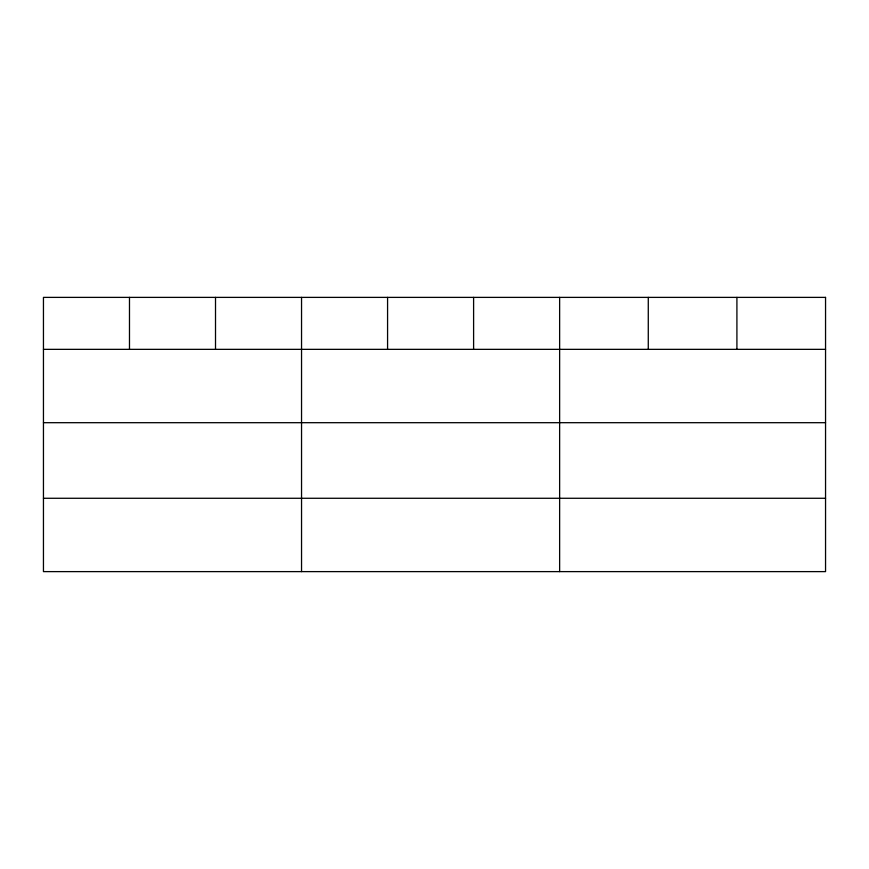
<?xml version="1.0" encoding="UTF-8"?>
<svg xmlns="http://www.w3.org/2000/svg" width="869" height="869" viewBox="0 0 869 869"><rect width="100%" height="100%" fill="white"/><g stroke="black" fill="none" stroke-linecap="round" stroke-linejoin="round"><path stroke-width="1.3" d="M43.45 349.349L825.55 349.349M43.45 422.692L825.55 422.692M43.45 498.274L825.55 498.274M736.912 297.383L736.912 349.349M648.274 297.383L648.274 349.349M559.636 297.383L559.636 571.617M473.605 297.383L473.605 349.349M387.574 297.383L387.574 349.349M301.543 297.383L301.543 571.617M215.512 297.383L215.512 349.349M129.481 297.383L129.481 349.349M825.55 297.383L43.45 297.383L43.45 571.617L825.55 571.617L825.55 297.383"/></g></svg>
